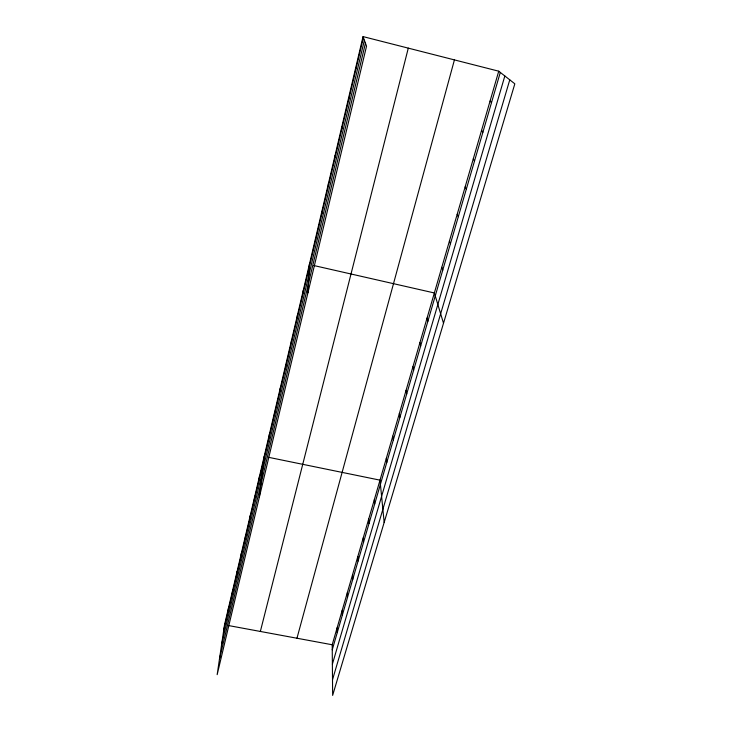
<?xml version="1.0" encoding="UTF-8"?>
<svg xmlns="http://www.w3.org/2000/svg" width="732" height="732" viewBox="0 0 732 732"><rect width="100%" height="100%" fill="white"/><g stroke="black" fill="none" stroke-linecap="round" stroke-linejoin="round"><path stroke-width="1.1" d="M321.87 213.653L321.906 211.283M315.483 240.755L315.574 238.184M307.925 292.791L309.371 264.508M303.112 293.239L303.304 290.284M297.128 318.64L297.366 315.51M291.263 343.509L291.546 340.215M285.526 367.867L285.846 364.408M279.899 391.73L280.264 388.116M274.39 415.099L274.793 411.338M268.992 438.001L269.44 434.103M259.302 497.394L264.179 456.42M258.945 480.622L259.457 476.468M254.278 500.432L254.818 496.168M249.694 519.894L250.262 515.511M245.183 539.008L245.787 534.525M240.764 557.784L241.386 553.209M236.409 576.249L237.067 571.573M232.136 594.384L232.813 589.617M227.927 612.217L228.631 607.368M363.045 36.6L224.523 624.817L217.166 674.666L366.54 46.153L363.045 36.6L498.739 71.196L514.834 83.814L332.639 695.4L332.209 644.764L498.739 71.196M223.8 629.749L363.383 37.524M221.705 643.959L364.371 40.223M219.444 659.221L365.442 43.151M260.354 631.451L408.291 48.138M296.963 638.231L454.426 59.896M332.255 649.778L500.304 72.422M332.374 664.217L504.842 75.982M332.511 679.717L509.774 79.852M227.89 625.439L332.209 644.764M268.479 457.299L380 480.155L384.172 522.401M313.763 265.515L434.351 292.965L443.51 323.224M490.047 101.135L491.52 102.617M481.546 130.388L482.928 132.117M473.247 159L474.537 160.958M465.122 186.98L466.33 189.158M457.18 214.339L458.296 216.727M449.402 241.112L450.445 243.71M441.799 267.317L442.769 270.099M427.058 318.081L427.891 321.22M419.921 342.668L420.68 345.98M355.789 67.399L356.063 68.598M412.921 366.759L413.626 370.227M406.077 390.357L406.708 393.981M399.361 413.488L399.937 417.249M348.707 97.493L348.908 98.948M392.782 436.153L393.294 440.06M386.331 458.369L386.789 462.404M374.317 499.746L374.683 504.019M341.78 126.91L341.917 128.612M368.727 518.979L369.047 523.362M363.237 537.892L363.52 542.375M357.847 556.466L358.076 561.051M352.54 574.73L352.733 579.405M335.009 155.66L335.082 157.6M347.334 592.682L347.49 597.449M342.21 610.332L342.32 615.191M337.168 627.69L337.242 632.631M328.384 183.778L328.403 185.937"/></g></svg>
